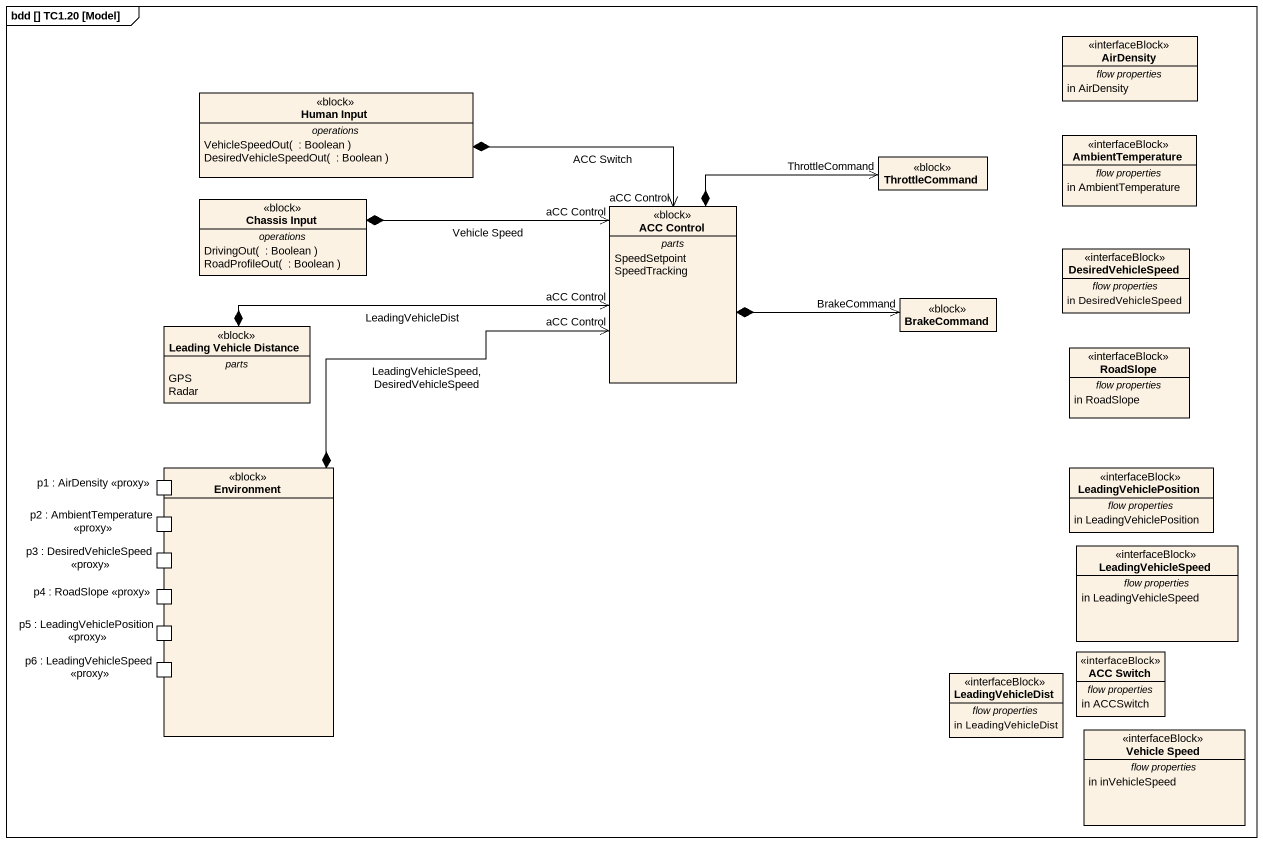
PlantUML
@startuml
mainframe bdd [] TC1.20 [Model]
allowmixing
hide circle
hide empty members
class AirDensity <<interfaceBlock>> {
  -- flow properties --
  in AirDensity
}
class "Human Input" as Human_Input <<block>> {
  -- operations --
  VehicleSpeedOut(  : Boolean )
  DesiredVehicleSpeedOut(  : Boolean )
}
class AmbientTemperature <<interfaceBlock>> {
  -- flow properties --
  in AmbientTemperature
}
class ThrottleCommand <<block>>
class "Chassis Input" as Chassis_Input <<block>> {
  -- operations --
  DrivingOut(  : Boolean )
  RoadProfileOut(  : Boolean )
}
class "ACC Control" as ACC_Control <<block>> {
  -- parts --
  SpeedSetpoint
  SpeedTracking
}
class DesiredVehicleSpeed <<interfaceBlock>> {
  -- flow properties --
  in DesiredVehicleSpeed
}
class "Leading Vehicle Distance" as Leading_Vehicle_Distance <<block>> {
  -- parts --
  GPS
  Radar
}
class BrakeCommand <<block>>
class RoadSlope <<interfaceBlock>> {
  -- flow properties --
  in RoadSlope
}
rectangle Environment <<block>> {
  port "p1 : AirDensity <<proxy>>" as p1_AirDensity_proxy
  port "p2 : AmbientTemperature <<proxy>>" as p2_AmbientTemperature_proxy
  port "p3 : DesiredVehicleSpeed <<proxy>>" as p3_DesiredVehicleSpeed_proxy
  port "p4 : RoadSlope <<proxy>>" as p4_RoadSlope_proxy
  port "p5 : LeadingVehiclePosition <<proxy>>" as p5_LeadingVehiclePosition
  port "p6 : LeadingVehicleSpeed <<proxy>>" as p6_LeadingVehicleSpeed_proxy
}
class LeadingVehiclePosition <<interfaceBlock>> {
  -- flow properties --
  in LeadingVehiclePosition
}
class LeadingVehicleSpeed <<interfaceBlock>> {
  -- flow properties --
  in LeadingVehicleSpeed
}
class LeadingVehicleDist <<interfaceBlock>> {
  -- flow properties --
  in LeadingVehicleDist
}
class "ACC Switch" as ACC_Switch <<interfaceBlock>> {
  -- flow properties --
  in ACCSwitch
}
class "Vehicle Speed" as Vehicle_Speed <<interfaceBlock>> {
  -- flow properties --
  in inVehicleSpeed
}
Human_Input *-right-> "aCC Control" ACC_Control : ACC Switch
Chassis_Input *-right-> "aCC Control" ACC_Control : Vehicle Speed
ACC_Control *-right-> "ThrottleCommand" ThrottleCommand
ACC_Control *-right-> "BrakeCommand" BrakeCommand
Leading_Vehicle_Distance *-right-> "aCC Control" ACC_Control : LeadingVehicleDist
Environment *-up-> "aCC Control" ACC_Control : LeadingVehicleSpeed, DesiredVehicleSpeed
@enduml
